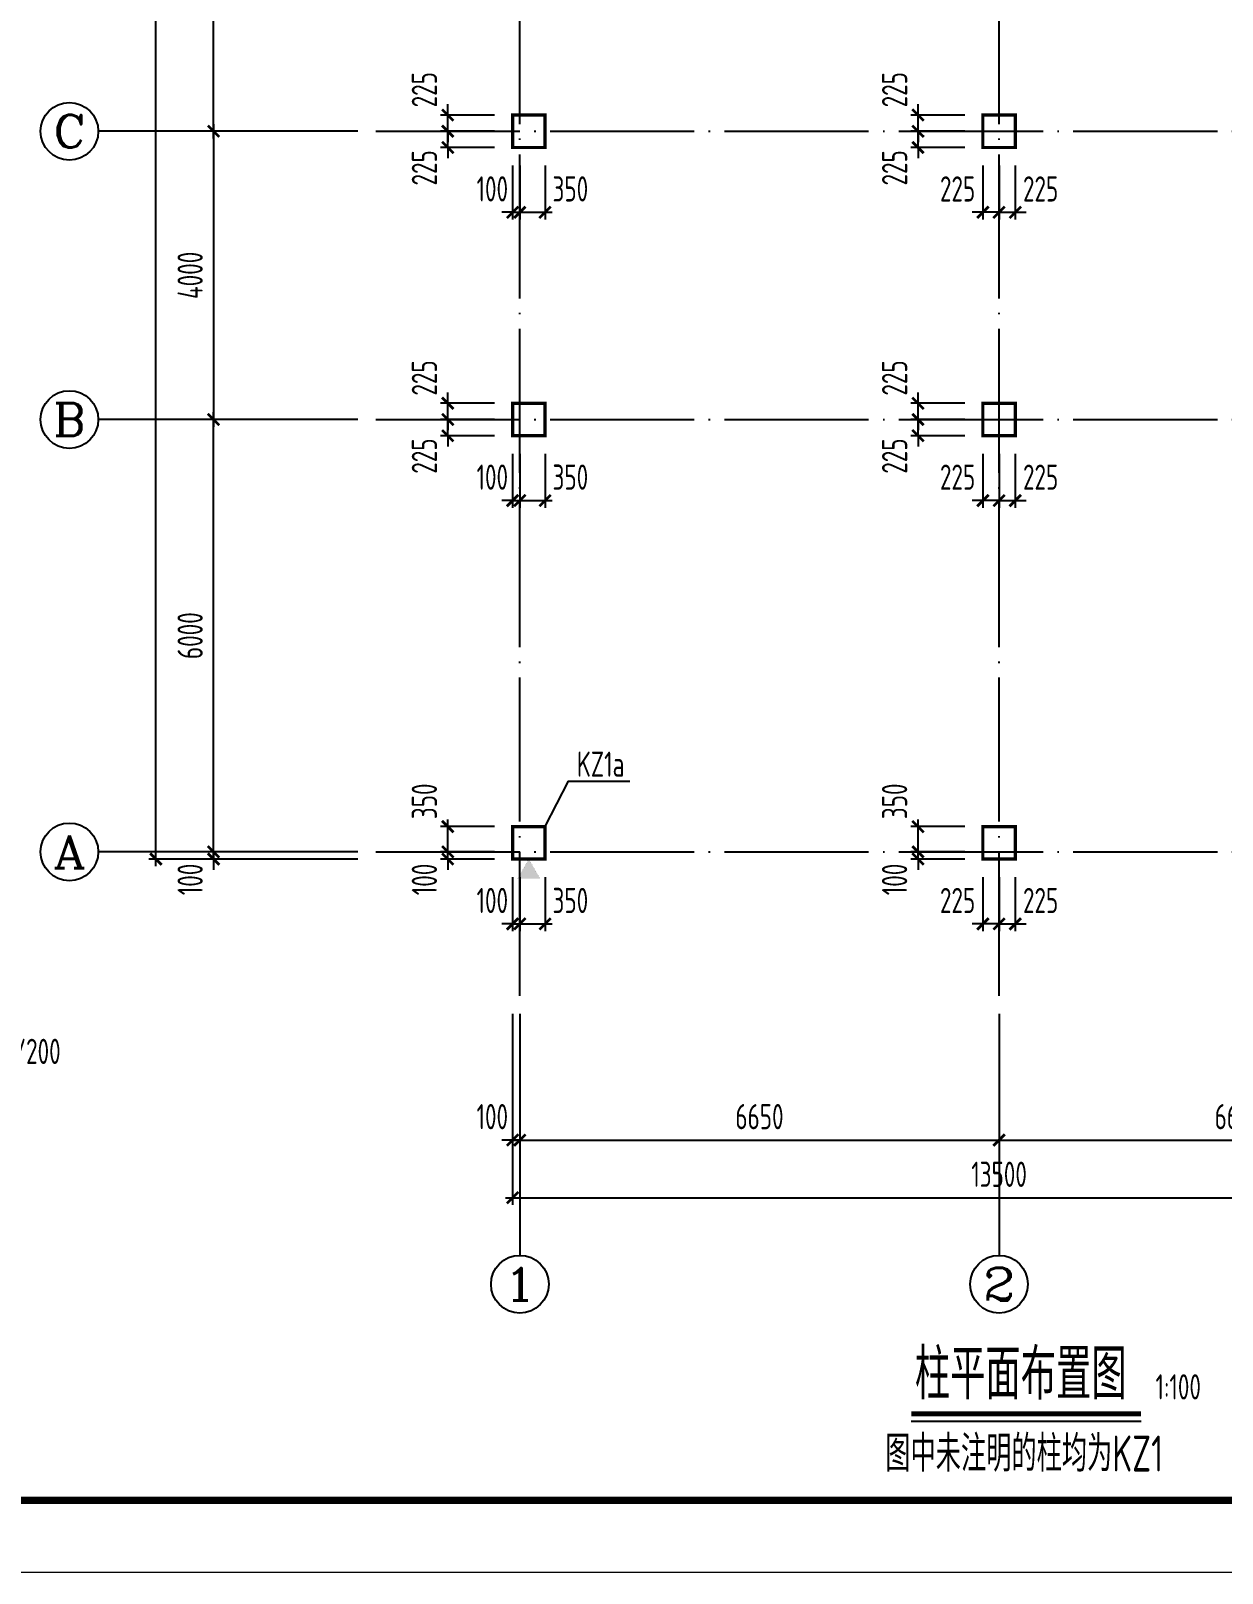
# Model space of a CAD drawing. Extents: x 297659 to 993057, y 192802 to 252212.
# Drawn here: x 689452 to 705982, y 192812 to 214216 of the extents above; entities that cross this region are included whole.
import ezdxf
from ezdxf.enums import TextEntityAlignment as Align

# ---------------------------------------------------------------- set-up
doc = ezdxf.new("R2010")
doc.units = 0
doc.header["$LTSCALE"] = 1000
doc.linetypes.add('DOTE', pattern=[2.42, 2, -0.2, 0.02, -0.2])
doc.layers.get('0').update_dxf_attribs({"linetype": 'CONTINUOUS'})
doc.layers.get('DEFPOINTS').update_dxf_attribs({"linetype": 'CONTINUOUS'})
for name, color, linetype in [('AXIS', 8, 'DOTE'), ('AXIS_DIM', 3, 'CONTINUOUS'), ('AXIS_TEXT', 3, 'CONTINUOUS'), ('COLU', 7, 'CONTINUOUS'), ('DIM', 3, 'CONTINUOUS'), ('FRAME', 3, 'CONTINUOUS'), ('SJSM', 150, 'CONTINUOUS'), ('TEXT', 7, 'CONTINUOUS'), ('TK', 211, 'CONTINUOUS')]:
    doc.layers.add(name, color=color, linetype=linetype)
doc.styles.add('_AXIS', font='complex.shx', dxfattribs={"bigfont": 'gbcbig.shx'})
doc.styles.add('COMPLEX', font='COMPLEX')
doc.styles.add('TSSD_Dimension', font='tssdeng.shx', dxfattribs={"width": 0.7, "bigfont": 'hztxt.shx'})
doc.styles.add('TSSD_Rein', font='tssdeng.shx', dxfattribs={"width": 0.7, "bigfont": 'hztxt.shx'})
doc.dimstyles.new('TSSD_100_100', dxfattribs={"dimtxt": 350, "dimasz": 150, "dimexe": 100, "dimexo": 250, "dimgap": 150, "dimtad": 1, "dimdec": 0, "dimzin": 0, "dimdsep": 46, "dimtxsty": 'TSSD_Dimension', "dimblk": 'ARCHTICK', "dimcen": 0, "dimdle": 100, "dimclrd": 3, "dimclre": 3, "dimclrt": 7, "dimadec": 0, "dimazin": 0, "dimtfac": 1, "dimtdec": 0, "dimtix": 1, "dimtmove": 2, "dimatfit": 3, "dimfxl": 100, "dimtolj": 1, "dimtzin": 0, "dimarcsym": 0})

# ---------------------------------------------------------------- blocks, each defined once
blk = doc.blocks.new('_ARCHTICK')
at = {"color": 0}
blk.add_lwpolyline([(-0.53, -0.53, 0.25, 0.25, 0), (0.53, 0.53, 0.5, 0.5, 0)], format="xyseb", dxfattribs=at)
blk = doc.blocks.new('*D457')
at = {"layer": 'AXIS_DIM', "color": 3, "lineweight": -2}
for p, q in [((691987, 202722), (691987, 208922)), ((693987, 208822), (691887, 208822)), ((693987, 202822), (691887, 202822))]:
    blk.add_line(p, q, dxfattribs=at)
at = {"layer": 'DEFPOINTS', "color": 0}
for p in [(691987, 208822), (694237, 208822), (694237, 202822)]:
    blk.add_point(p, dxfattribs=at)
at = {"layer": 'AXIS_DIM', "color": 3, "lineweight": -2, "xscale": 150, "yscale": 150, "zscale": 150}
for p, rotation in [((691987, 208822), 90), ((691987, 202822), 270)]:
    blk.add_blockref('_ARCHTICK', p, dxfattribs=dict(at, rotation=rotation))
at = {"layer": 'AXIS_DIM', "color": 7, "insert": (691662, 205822), "char_height": 350, "attachment_point": 5, "rotation": 90, "style": 'TSSD_Dimension'}
blk.add_mtext('\\A1;6000', dxfattribs=at)
blk = doc.blocks.new('*D458')
at = {"layer": 'AXIS_DIM', "color": 3, "lineweight": -2}
for p, q in [((693987, 212822), (691887, 212822)), ((691987, 212922), (691987, 208722)), ((693987, 208822), (691887, 208822))]:
    blk.add_line(p, q, dxfattribs=at)
at = {"layer": 'DEFPOINTS', "color": 0}
for p in [(694237, 212822), (691987, 208822), (694237, 208822)]:
    blk.add_point(p, dxfattribs=at)
at = {"layer": 'AXIS_DIM', "color": 3, "lineweight": -2, "xscale": 150, "yscale": 150, "zscale": 150}
for p, rotation in [((691987, 212822), 90), ((691987, 208822), 270)]:
    blk.add_blockref('_ARCHTICK', p, dxfattribs=dict(at, rotation=rotation))
at = {"layer": 'AXIS_DIM', "color": 7, "insert": (691662, 210822), "char_height": 350, "attachment_point": 5, "rotation": 90, "style": 'TSSD_Dimension'}
blk.add_mtext('\\A1;4000', dxfattribs=at)
blk = doc.blocks.new('*D460')
at = {"layer": 'AXIS_DIM', "color": 3, "lineweight": -2}
for p, q in [((691187, 202622), (691187, 230822)), ((693987, 230722), (691087, 230722)), ((693987, 202722), (691087, 202722))]:
    blk.add_line(p, q, dxfattribs=at)
at = {"layer": 'DEFPOINTS', "color": 0}
for p in [(691187, 230722), (694237, 230722), (694237, 202722)]:
    blk.add_point(p, dxfattribs=at)
at = {"layer": 'AXIS_DIM', "color": 3, "lineweight": -2, "xscale": 150, "yscale": 150, "zscale": 150}
for p, rotation in [((691187, 230722), 90), ((691187, 202722), 270)]:
    blk.add_blockref('_ARCHTICK', p, dxfattribs=dict(at, rotation=rotation))
at = {"layer": 'AXIS_DIM', "color": 7, "insert": (690862, 216722), "char_height": 350, "attachment_point": 5, "rotation": 90, "style": 'TSSD_Dimension'}
blk.add_mtext('\\A1;28000', dxfattribs=at)
blk = doc.blocks.new('*D461')
at = {"layer": 'AXIS_DIM', "color": 3, "lineweight": -2}
for p, q in [((691987, 202822), (691987, 202972)), ((693987, 202822), (691887, 202822)), ((693987, 202722), (691887, 202722)), ((691987, 202822), (691987, 202722)), ((691987, 202722), (691987, 202572))]:
    blk.add_line(p, q, dxfattribs=at)
at = {"layer": 'DEFPOINTS', "color": 0}
for p in [(691987, 202722), (694237, 202822), (694237, 202722)]:
    blk.add_point(p, dxfattribs=at)
at = {"layer": 'AXIS_DIM', "color": 3, "lineweight": -2, "xscale": 150, "yscale": 150, "zscale": 150}
for p, rotation in [((691987, 202822), 270), ((691987, 202722), 90)]:
    blk.add_blockref('_ARCHTICK', p, dxfattribs=dict(at, rotation=rotation))
at = {"layer": 'AXIS_DIM', "color": 7, "insert": (691662, 202439), "char_height": 350, "attachment_point": 5, "rotation": 90, "style": 'TSSD_Dimension'}
blk.add_mtext('\\A1;100', dxfattribs=at)
blk = doc.blocks.new('_AXISO')
blk.add_circle((0, 0), 0.5)
at = {"layer": 'AXIS_TEXT', "style": 'COMPLEX', "width": 1.041667}
blk.add_attdef('A', text='', height=0.56, dxfattribs=at).set_placement((-0.25, -0.28), (0.25, -0.28), align=Align.FIT)
blk = doc.blocks.new('*D463')
at = {"layer": 'AXIS_DIM', "color": 3, "lineweight": -2}
for p, q in [((693987, 218622), (691887, 218622)), ((691987, 212722), (691987, 218722)), ((693987, 212822), (691887, 212822))]:
    blk.add_line(p, q, dxfattribs=at)
at = {"layer": 'DEFPOINTS', "color": 0}
for p in [(691987, 218622), (694237, 218622), (694237, 212822)]:
    blk.add_point(p, dxfattribs=at)
at = {"layer": 'AXIS_DIM', "color": 3, "lineweight": -2, "xscale": 150, "yscale": 150, "zscale": 150}
for p, rotation in [((691987, 218622), 90), ((691987, 212822), 270)]:
    blk.add_blockref('_ARCHTICK', p, dxfattribs=dict(at, rotation=rotation))
at = {"layer": 'AXIS_DIM', "color": 7, "insert": (691662, 215722), "char_height": 350, "attachment_point": 5, "rotation": 90, "style": 'TSSD_Dimension'}
blk.add_mtext('\\A1;5800', dxfattribs=at)
blk = doc.blocks.new('*D464')
at = {"layer": 'AXIS_DIM', "color": 3, "lineweight": -2}
for p, q in [((696237, 200572), (696237, 198722)), ((702887, 200572), (702887, 198722)), ((696137, 198822), (702987, 198822))]:
    blk.add_line(p, q, dxfattribs=at)
at = {"layer": 'DEFPOINTS', "color": 0}
for p in [(696237, 200822), (702887, 200822), (702887, 198822)]:
    blk.add_point(p, dxfattribs=at)
at = {"layer": 'AXIS_DIM', "color": 3, "lineweight": -2, "xscale": 150, "yscale": 150, "zscale": 150, "rotation": 180}
blk.add_blockref('_ARCHTICK', (696237, 198822), dxfattribs=at)
at = {"layer": 'AXIS_DIM', "color": 3, "lineweight": -2, "xscale": 150, "yscale": 150, "zscale": 150}
blk.add_blockref('_ARCHTICK', (702887, 198822), dxfattribs=at)
at = {"layer": 'AXIS_DIM', "color": 7, "insert": (699562, 199147), "char_height": 350, "attachment_point": 5, "style": 'TSSD_Dimension'}
blk.add_mtext('\\A1;6650', dxfattribs=at)
blk = doc.blocks.new('*D465')
at = {"layer": 'AXIS_DIM', "color": 3, "lineweight": -2}
for p, q in [((702887, 200572), (702887, 198722)), ((709537, 200572), (709537, 198722)), ((702787, 198822), (709637, 198822))]:
    blk.add_line(p, q, dxfattribs=at)
at = {"layer": 'DEFPOINTS', "color": 0}
for p in [(702887, 200822), (709537, 200822), (709537, 198822)]:
    blk.add_point(p, dxfattribs=at)
at = {"layer": 'AXIS_DIM', "color": 3, "lineweight": -2, "xscale": 150, "yscale": 150, "zscale": 150, "rotation": 180}
blk.add_blockref('_ARCHTICK', (702887, 198822), dxfattribs=at)
at = {"layer": 'AXIS_DIM', "color": 3, "lineweight": -2, "xscale": 150, "yscale": 150, "zscale": 150}
blk.add_blockref('_ARCHTICK', (709537, 198822), dxfattribs=at)
at = {"layer": 'AXIS_DIM', "color": 7, "insert": (706212, 199147), "char_height": 350, "attachment_point": 5, "style": 'TSSD_Dimension'}
blk.add_mtext('\\A1;6650', dxfattribs=at)
blk = doc.blocks.new('*D466')
at = {"layer": 'AXIS_DIM', "color": 3, "lineweight": -2}
for p, q in [((696137, 200572), (696137, 197922)), ((709637, 200572), (709637, 197922)), ((696037, 198022), (709737, 198022))]:
    blk.add_line(p, q, dxfattribs=at)
at = {"layer": 'DEFPOINTS', "color": 0}
for p in [(696137, 200822), (709637, 200822), (709637, 198022)]:
    blk.add_point(p, dxfattribs=at)
at = {"layer": 'AXIS_DIM', "color": 3, "lineweight": -2, "xscale": 150, "yscale": 150, "zscale": 150, "rotation": 180}
blk.add_blockref('_ARCHTICK', (696137, 198022), dxfattribs=at)
at = {"layer": 'AXIS_DIM', "color": 3, "lineweight": -2, "xscale": 150, "yscale": 150, "zscale": 150}
blk.add_blockref('_ARCHTICK', (709637, 198022), dxfattribs=at)
at = {"layer": 'AXIS_DIM', "color": 7, "insert": (702887, 198347), "char_height": 350, "attachment_point": 5, "style": 'TSSD_Dimension'}
blk.add_mtext('\\A1;13500', dxfattribs=at)
blk = doc.blocks.new('*D468')
at = {"layer": 'AXIS_DIM', "color": 3, "lineweight": -2}
for p, q in [((696137, 200572), (696137, 198722)), ((696237, 200572), (696237, 198722)), ((696137, 198822), (695987, 198822)), ((696237, 198822), (696137, 198822)), ((696237, 198822), (696387, 198822))]:
    blk.add_line(p, q, dxfattribs=at)
at = {"layer": 'DEFPOINTS', "color": 0}
for p in [(696137, 200822), (696237, 200822), (696137, 198822)]:
    blk.add_point(p, dxfattribs=at)
at = {"layer": 'AXIS_DIM', "color": 3, "lineweight": -2, "xscale": 150, "yscale": 150, "zscale": 150}
blk.add_blockref('_ARCHTICK', (696137, 198822), dxfattribs=at)
at = {"layer": 'AXIS_DIM', "color": 3, "lineweight": -2, "xscale": 150, "yscale": 150, "zscale": 150, "rotation": 180}
blk.add_blockref('_ARCHTICK', (696237, 198822), dxfattribs=at)
at = {"layer": 'AXIS_DIM', "color": 7, "insert": (695855, 199147), "char_height": 350, "attachment_point": 5, "style": 'TSSD_Dimension'}
blk.add_mtext('\\A1;100', dxfattribs=at)
blk = doc.blocks.new('*D470')
at = {"layer": 'DEFPOINTS', "color": 0}
for p in [(696137, 202722), (696237, 202722), (696237, 201822)]:
    blk.add_point(p, dxfattribs=at)
at = {"layer": 'DIM', "color": 3, "lineweight": -2}
for p, q in [((696137, 202472), (696137, 201722)), ((696237, 202472), (696237, 201722)), ((696137, 201822), (695987, 201822)), ((696137, 201822), (696237, 201822)), ((696237, 201822), (696387, 201822))]:
    blk.add_line(p, q, dxfattribs=at)
at = {"layer": 'DIM', "color": 3, "lineweight": -2, "xscale": 150, "yscale": 150, "zscale": 150}
blk.add_blockref('_ARCHTICK', (696137, 201822), dxfattribs=at)
at = {"layer": 'DIM', "color": 3, "lineweight": -2, "xscale": 150, "yscale": 150, "zscale": 150, "rotation": 180}
blk.add_blockref('_ARCHTICK', (696237, 201822), dxfattribs=at)
at = {"layer": 'DIM', "color": 7, "insert": (695855, 202147), "char_height": 350, "attachment_point": 5, "style": 'TSSD_Dimension'}
blk.add_mtext('\\A1;100', dxfattribs=at)
blk = doc.blocks.new('*D471')
at = {"layer": 'DEFPOINTS', "color": 0}
for p in [(696237, 202722), (696587, 202722), (696587, 201822)]:
    blk.add_point(p, dxfattribs=at)
at = {"layer": 'DIM', "color": 3, "lineweight": -2}
for p, q in [((696237, 202472), (696237, 201722)), ((696587, 202472), (696587, 201722)), ((696137, 201822), (696687, 201822))]:
    blk.add_line(p, q, dxfattribs=at)
at = {"layer": 'DIM', "color": 3, "lineweight": -2, "xscale": 150, "yscale": 150, "zscale": 150, "rotation": 180}
blk.add_blockref('_ARCHTICK', (696237, 201822), dxfattribs=at)
at = {"layer": 'DIM', "color": 3, "lineweight": -2, "xscale": 150, "yscale": 150, "zscale": 150}
blk.add_blockref('_ARCHTICK', (696587, 201822), dxfattribs=at)
at = {"layer": 'DIM', "color": 7, "insert": (696938, 202147), "char_height": 350, "attachment_point": 5, "style": 'TSSD_Dimension'}
blk.add_mtext('\\A1;350', dxfattribs=at)
blk = doc.blocks.new('*D472')
at = {"layer": 'DEFPOINTS', "color": 0}
for p in [(695237, 202822), (696137, 202822), (696137, 202722)]:
    blk.add_point(p, dxfattribs=at)
at = {"layer": 'DIM', "color": 3, "lineweight": -2}
for p, q in [((695237, 202822), (695237, 202972)), ((695887, 202822), (695137, 202822)), ((695887, 202722), (695137, 202722)), ((695237, 202722), (695237, 202822)), ((695237, 202722), (695237, 202572))]:
    blk.add_line(p, q, dxfattribs=at)
at = {"layer": 'DIM', "color": 3, "lineweight": -2, "xscale": 150, "yscale": 150, "zscale": 150}
for p, rotation in [((695237, 202822), 270), ((695237, 202722), 90)]:
    blk.add_blockref('_ARCHTICK', p, dxfattribs=dict(at, rotation=rotation))
at = {"layer": 'DIM', "color": 7, "insert": (694912, 202439), "char_height": 350, "attachment_point": 5, "rotation": 90, "style": 'TSSD_Dimension'}
blk.add_mtext('\\A1;100', dxfattribs=at)
blk = doc.blocks.new('*D473')
at = {"layer": 'DEFPOINTS', "color": 0}
for p in [(695237, 203172), (696137, 203172), (696137, 202822)]:
    blk.add_point(p, dxfattribs=at)
at = {"layer": 'DIM', "color": 3, "lineweight": -2}
for p, q in [((695887, 203172), (695137, 203172)), ((695237, 202722), (695237, 203272)), ((695887, 202822), (695137, 202822))]:
    blk.add_line(p, q, dxfattribs=at)
at = {"layer": 'DIM', "color": 3, "lineweight": -2, "xscale": 150, "yscale": 150, "zscale": 150}
for p, rotation in [((695237, 203172), 90), ((695237, 202822), 270)]:
    blk.add_blockref('_ARCHTICK', p, dxfattribs=dict(at, rotation=rotation))
at = {"layer": 'DIM', "color": 7, "insert": (694912, 203523), "char_height": 350, "attachment_point": 5, "rotation": 90, "style": 'TSSD_Dimension'}
blk.add_mtext('\\A1;350', dxfattribs=at)
blk = doc.blocks.new('*D474')
at = {"layer": 'DEFPOINTS', "color": 0}
for p in [(702887, 202722), (703112, 202722), (703112, 201822)]:
    blk.add_point(p, dxfattribs=at)
at = {"layer": 'DIM', "color": 3, "lineweight": -2}
for p, q in [((702887, 202472), (702887, 201722)), ((703112, 202472), (703112, 201722)), ((702887, 201822), (702737, 201822)), ((702887, 201822), (703112, 201822)), ((703112, 201822), (703262, 201822))]:
    blk.add_line(p, q, dxfattribs=at)
at = {"layer": 'DIM', "color": 3, "lineweight": -2, "xscale": 150, "yscale": 150, "zscale": 150}
blk.add_blockref('_ARCHTICK', (702887, 201822), dxfattribs=at)
at = {"layer": 'DIM', "color": 3, "lineweight": -2, "xscale": 150, "yscale": 150, "zscale": 150, "rotation": 180}
blk.add_blockref('_ARCHTICK', (703112, 201822), dxfattribs=at)
at = {"layer": 'DIM', "color": 7, "insert": (703463, 202147), "char_height": 350, "attachment_point": 5, "style": 'TSSD_Dimension'}
blk.add_mtext('\\A1;225', dxfattribs=at)
blk = doc.blocks.new('*D475')
at = {"layer": 'DEFPOINTS', "color": 0}
for p in [(701762, 202822), (702662, 202822), (702662, 202722)]:
    blk.add_point(p, dxfattribs=at)
at = {"layer": 'DIM', "color": 3, "lineweight": -2}
for p, q in [((701762, 202822), (701762, 202972)), ((702412, 202822), (701662, 202822)), ((702412, 202722), (701662, 202722)), ((701762, 202722), (701762, 202822)), ((701762, 202722), (701762, 202572))]:
    blk.add_line(p, q, dxfattribs=at)
at = {"layer": 'DIM', "color": 3, "lineweight": -2, "xscale": 150, "yscale": 150, "zscale": 150}
for p, rotation in [((701762, 202822), 270), ((701762, 202722), 90)]:
    blk.add_blockref('_ARCHTICK', p, dxfattribs=dict(at, rotation=rotation))
at = {"layer": 'DIM', "color": 7, "insert": (701437, 202439), "char_height": 350, "attachment_point": 5, "rotation": 90, "style": 'TSSD_Dimension'}
blk.add_mtext('\\A1;100', dxfattribs=at)
blk = doc.blocks.new('*D476')
at = {"layer": 'DEFPOINTS', "color": 0}
for p in [(701762, 203172), (702662, 203172), (702662, 202822)]:
    blk.add_point(p, dxfattribs=at)
at = {"layer": 'DIM', "color": 3, "lineweight": -2}
for p, q in [((702412, 203172), (701662, 203172)), ((701762, 202722), (701762, 203272)), ((702412, 202822), (701662, 202822))]:
    blk.add_line(p, q, dxfattribs=at)
at = {"layer": 'DIM', "color": 3, "lineweight": -2, "xscale": 150, "yscale": 150, "zscale": 150}
for p, rotation in [((701762, 203172), 90), ((701762, 202822), 270)]:
    blk.add_blockref('_ARCHTICK', p, dxfattribs=dict(at, rotation=rotation))
at = {"layer": 'DIM', "color": 7, "insert": (701437, 203523), "char_height": 350, "attachment_point": 5, "rotation": 90, "style": 'TSSD_Dimension'}
blk.add_mtext('\\A1;350', dxfattribs=at)
blk = doc.blocks.new('*D481')
at = {"layer": 'DEFPOINTS', "color": 0}
for p in [(702662, 202722), (702887, 202722), (702662, 201822)]:
    blk.add_point(p, dxfattribs=at)
at = {"layer": 'DIM', "color": 3, "lineweight": -2}
for p, q in [((702662, 202472), (702662, 201722)), ((702887, 202472), (702887, 201722)), ((702662, 201822), (702512, 201822)), ((702887, 201822), (702662, 201822)), ((702887, 201822), (703037, 201822))]:
    blk.add_line(p, q, dxfattribs=at)
at = {"layer": 'DIM', "color": 3, "lineweight": -2, "xscale": 150, "yscale": 150, "zscale": 150}
blk.add_blockref('_ARCHTICK', (702662, 201822), dxfattribs=at)
at = {"layer": 'DIM', "color": 3, "lineweight": -2, "xscale": 150, "yscale": 150, "zscale": 150, "rotation": 180}
blk.add_blockref('_ARCHTICK', (702887, 201822), dxfattribs=at)
at = {"layer": 'DIM', "color": 7, "insert": (702311, 202147), "char_height": 350, "attachment_point": 5, "style": 'TSSD_Dimension'}
blk.add_mtext('\\A1;225', dxfattribs=at)
blk = doc.blocks.new('*D482')
at = {"layer": 'DEFPOINTS', "color": 0}
for p in [(696137, 208597), (696237, 208597), (696237, 207697)]:
    blk.add_point(p, dxfattribs=at)
at = {"layer": 'DIM', "color": 3, "lineweight": -2}
for p, q in [((696137, 208347), (696137, 207597)), ((696237, 208347), (696237, 207597)), ((696137, 207697), (695987, 207697)), ((696137, 207697), (696237, 207697)), ((696237, 207697), (696387, 207697))]:
    blk.add_line(p, q, dxfattribs=at)
at = {"layer": 'DIM', "color": 3, "lineweight": -2, "xscale": 150, "yscale": 150, "zscale": 150}
blk.add_blockref('_ARCHTICK', (696137, 207697), dxfattribs=at)
at = {"layer": 'DIM', "color": 3, "lineweight": -2, "xscale": 150, "yscale": 150, "zscale": 150, "rotation": 180}
blk.add_blockref('_ARCHTICK', (696237, 207697), dxfattribs=at)
at = {"layer": 'DIM', "color": 7, "insert": (695855, 208022), "char_height": 350, "attachment_point": 5, "style": 'TSSD_Dimension'}
blk.add_mtext('\\A1;100', dxfattribs=at)
blk = doc.blocks.new('*D483')
at = {"layer": 'DEFPOINTS', "color": 0}
for p in [(696237, 208597), (696587, 208597), (696587, 207697)]:
    blk.add_point(p, dxfattribs=at)
at = {"layer": 'DIM', "color": 3, "lineweight": -2}
for p, q in [((696237, 208347), (696237, 207597)), ((696587, 208347), (696587, 207597)), ((696137, 207697), (696687, 207697))]:
    blk.add_line(p, q, dxfattribs=at)
at = {"layer": 'DIM', "color": 3, "lineweight": -2, "xscale": 150, "yscale": 150, "zscale": 150, "rotation": 180}
blk.add_blockref('_ARCHTICK', (696237, 207697), dxfattribs=at)
at = {"layer": 'DIM', "color": 3, "lineweight": -2, "xscale": 150, "yscale": 150, "zscale": 150}
blk.add_blockref('_ARCHTICK', (696587, 207697), dxfattribs=at)
at = {"layer": 'DIM', "color": 7, "insert": (696938, 208022), "char_height": 350, "attachment_point": 5, "style": 'TSSD_Dimension'}
blk.add_mtext('\\A1;350', dxfattribs=at)
blk = doc.blocks.new('*D484')
at = {"layer": 'DEFPOINTS', "color": 0}
for p in [(695237, 208822), (696137, 208822), (696137, 208597)]:
    blk.add_point(p, dxfattribs=at)
at = {"layer": 'DIM', "color": 3, "lineweight": -2}
for p, q in [((695237, 208822), (695237, 208972)), ((695887, 208822), (695137, 208822)), ((695237, 208597), (695237, 208822)), ((695887, 208597), (695137, 208597)), ((695237, 208597), (695237, 208447))]:
    blk.add_line(p, q, dxfattribs=at)
at = {"layer": 'DIM', "color": 3, "lineweight": -2, "xscale": 150, "yscale": 150, "zscale": 150}
for p, rotation in [((695237, 208822), 270), ((695237, 208597), 90)]:
    blk.add_blockref('_ARCHTICK', p, dxfattribs=dict(at, rotation=rotation))
at = {"layer": 'DIM', "color": 7, "insert": (694912, 208314), "char_height": 350, "attachment_point": 5, "rotation": 90, "style": 'TSSD_Dimension'}
blk.add_mtext('\\A1;225', dxfattribs=at)
blk = doc.blocks.new('*D485')
at = {"layer": 'DEFPOINTS', "color": 0}
for p in [(695237, 209047), (696137, 209047), (696137, 208822)]:
    blk.add_point(p, dxfattribs=at)
at = {"layer": 'DIM', "color": 3, "lineweight": -2}
for p, q in [((695237, 209047), (695237, 209197)), ((695887, 209047), (695137, 209047)), ((695237, 208822), (695237, 209047)), ((695887, 208822), (695137, 208822)), ((695237, 208822), (695237, 208672))]:
    blk.add_line(p, q, dxfattribs=at)
at = {"layer": 'DIM', "color": 3, "lineweight": -2, "xscale": 150, "yscale": 150, "zscale": 150}
for p, rotation in [((695237, 209047), 270), ((695237, 208822), 90)]:
    blk.add_blockref('_ARCHTICK', p, dxfattribs=dict(at, rotation=rotation))
at = {"layer": 'DIM', "color": 7, "insert": (694912, 209398), "char_height": 350, "attachment_point": 5, "rotation": 90, "style": 'TSSD_Dimension'}
blk.add_mtext('\\A1;225', dxfattribs=at)
blk = doc.blocks.new('*D486')
at = {"layer": 'DEFPOINTS', "color": 0}
for p in [(702887, 208597), (703112, 208597), (703112, 207697)]:
    blk.add_point(p, dxfattribs=at)
at = {"layer": 'DIM', "color": 3, "lineweight": -2}
for p, q in [((702887, 208347), (702887, 207597)), ((703112, 208347), (703112, 207597)), ((702887, 207697), (702737, 207697)), ((702887, 207697), (703112, 207697)), ((703112, 207697), (703262, 207697))]:
    blk.add_line(p, q, dxfattribs=at)
at = {"layer": 'DIM', "color": 3, "lineweight": -2, "xscale": 150, "yscale": 150, "zscale": 150}
blk.add_blockref('_ARCHTICK', (702887, 207697), dxfattribs=at)
at = {"layer": 'DIM', "color": 3, "lineweight": -2, "xscale": 150, "yscale": 150, "zscale": 150, "rotation": 180}
blk.add_blockref('_ARCHTICK', (703112, 207697), dxfattribs=at)
at = {"layer": 'DIM', "color": 7, "insert": (703463, 208022), "char_height": 350, "attachment_point": 5, "style": 'TSSD_Dimension'}
blk.add_mtext('\\A1;225', dxfattribs=at)
blk = doc.blocks.new('*D487')
at = {"layer": 'DEFPOINTS', "color": 0}
for p in [(701762, 208822), (702662, 208822), (702662, 208597)]:
    blk.add_point(p, dxfattribs=at)
at = {"layer": 'DIM', "color": 3, "lineweight": -2}
for p, q in [((701762, 208822), (701762, 208972)), ((702412, 208822), (701662, 208822)), ((701762, 208597), (701762, 208822)), ((702412, 208597), (701662, 208597)), ((701762, 208597), (701762, 208447))]:
    blk.add_line(p, q, dxfattribs=at)
at = {"layer": 'DIM', "color": 3, "lineweight": -2, "xscale": 150, "yscale": 150, "zscale": 150}
for p, rotation in [((701762, 208822), 270), ((701762, 208597), 90)]:
    blk.add_blockref('_ARCHTICK', p, dxfattribs=dict(at, rotation=rotation))
at = {"layer": 'DIM', "color": 7, "insert": (701437, 208314), "char_height": 350, "attachment_point": 5, "rotation": 90, "style": 'TSSD_Dimension'}
blk.add_mtext('\\A1;225', dxfattribs=at)
blk = doc.blocks.new('*D488')
at = {"layer": 'DEFPOINTS', "color": 0}
for p in [(701762, 209047), (702662, 209047), (702662, 208822)]:
    blk.add_point(p, dxfattribs=at)
at = {"layer": 'DIM', "color": 3, "lineweight": -2}
for p, q in [((701762, 209047), (701762, 209197)), ((702412, 209047), (701662, 209047)), ((701762, 208822), (701762, 209047)), ((702412, 208822), (701662, 208822)), ((701762, 208822), (701762, 208672))]:
    blk.add_line(p, q, dxfattribs=at)
at = {"layer": 'DIM', "color": 3, "lineweight": -2, "xscale": 150, "yscale": 150, "zscale": 150}
for p, rotation in [((701762, 209047), 270), ((701762, 208822), 90)]:
    blk.add_blockref('_ARCHTICK', p, dxfattribs=dict(at, rotation=rotation))
at = {"layer": 'DIM', "color": 7, "insert": (701437, 209398), "char_height": 350, "attachment_point": 5, "rotation": 90, "style": 'TSSD_Dimension'}
blk.add_mtext('\\A1;225', dxfattribs=at)
blk = doc.blocks.new('*D493')
at = {"layer": 'DEFPOINTS', "color": 0}
for p in [(702662, 208597), (702887, 208597), (702662, 207697)]:
    blk.add_point(p, dxfattribs=at)
at = {"layer": 'DIM', "color": 3, "lineweight": -2}
for p, q in [((702662, 208347), (702662, 207597)), ((702887, 208347), (702887, 207597)), ((702662, 207697), (702512, 207697)), ((702887, 207697), (702662, 207697)), ((702887, 207697), (703037, 207697))]:
    blk.add_line(p, q, dxfattribs=at)
at = {"layer": 'DIM', "color": 3, "lineweight": -2, "xscale": 150, "yscale": 150, "zscale": 150}
blk.add_blockref('_ARCHTICK', (702662, 207697), dxfattribs=at)
at = {"layer": 'DIM', "color": 3, "lineweight": -2, "xscale": 150, "yscale": 150, "zscale": 150, "rotation": 180}
blk.add_blockref('_ARCHTICK', (702887, 207697), dxfattribs=at)
at = {"layer": 'DIM', "color": 7, "insert": (702311, 208022), "char_height": 350, "attachment_point": 5, "style": 'TSSD_Dimension'}
blk.add_mtext('\\A1;225', dxfattribs=at)
blk = doc.blocks.new('*D494')
at = {"layer": 'DEFPOINTS', "color": 0}
for p in [(696137, 212597), (696237, 212597), (696237, 211697)]:
    blk.add_point(p, dxfattribs=at)
at = {"layer": 'DIM', "color": 3, "lineweight": -2}
for p, q in [((696137, 212347), (696137, 211597)), ((696237, 212347), (696237, 211597)), ((696137, 211697), (695987, 211697)), ((696137, 211697), (696237, 211697)), ((696237, 211697), (696387, 211697))]:
    blk.add_line(p, q, dxfattribs=at)
at = {"layer": 'DIM', "color": 3, "lineweight": -2, "xscale": 150, "yscale": 150, "zscale": 150}
blk.add_blockref('_ARCHTICK', (696137, 211697), dxfattribs=at)
at = {"layer": 'DIM', "color": 3, "lineweight": -2, "xscale": 150, "yscale": 150, "zscale": 150, "rotation": 180}
blk.add_blockref('_ARCHTICK', (696237, 211697), dxfattribs=at)
at = {"layer": 'DIM', "color": 7, "insert": (695855, 212022), "char_height": 350, "attachment_point": 5, "style": 'TSSD_Dimension'}
blk.add_mtext('\\A1;100', dxfattribs=at)
blk = doc.blocks.new('*D495')
at = {"layer": 'DEFPOINTS', "color": 0}
for p in [(696237, 212597), (696587, 212597), (696587, 211697)]:
    blk.add_point(p, dxfattribs=at)
at = {"layer": 'DIM', "color": 3, "lineweight": -2}
for p, q in [((696237, 212347), (696237, 211597)), ((696587, 212347), (696587, 211597)), ((696137, 211697), (696687, 211697))]:
    blk.add_line(p, q, dxfattribs=at)
at = {"layer": 'DIM', "color": 3, "lineweight": -2, "xscale": 150, "yscale": 150, "zscale": 150, "rotation": 180}
blk.add_blockref('_ARCHTICK', (696237, 211697), dxfattribs=at)
at = {"layer": 'DIM', "color": 3, "lineweight": -2, "xscale": 150, "yscale": 150, "zscale": 150}
blk.add_blockref('_ARCHTICK', (696587, 211697), dxfattribs=at)
at = {"layer": 'DIM', "color": 7, "insert": (696938, 212022), "char_height": 350, "attachment_point": 5, "style": 'TSSD_Dimension'}
blk.add_mtext('\\A1;350', dxfattribs=at)
blk = doc.blocks.new('*D496')
at = {"layer": 'DEFPOINTS', "color": 0}
for p in [(695237, 212822), (696137, 212822), (696137, 212597)]:
    blk.add_point(p, dxfattribs=at)
at = {"layer": 'DIM', "color": 3, "lineweight": -2}
for p, q in [((695237, 212822), (695237, 212972)), ((695887, 212822), (695137, 212822)), ((695237, 212597), (695237, 212822)), ((695887, 212597), (695137, 212597)), ((695237, 212597), (695237, 212447))]:
    blk.add_line(p, q, dxfattribs=at)
at = {"layer": 'DIM', "color": 3, "lineweight": -2, "xscale": 150, "yscale": 150, "zscale": 150}
for p, rotation in [((695237, 212822), 270), ((695237, 212597), 90)]:
    blk.add_blockref('_ARCHTICK', p, dxfattribs=dict(at, rotation=rotation))
at = {"layer": 'DIM', "color": 7, "insert": (694912, 212314), "char_height": 350, "attachment_point": 5, "rotation": 90, "style": 'TSSD_Dimension'}
blk.add_mtext('\\A1;225', dxfattribs=at)
blk = doc.blocks.new('*D497')
at = {"layer": 'DEFPOINTS', "color": 0}
for p in [(695237, 213047), (696137, 213047), (696137, 212822)]:
    blk.add_point(p, dxfattribs=at)
at = {"layer": 'DIM', "color": 3, "lineweight": -2}
for p, q in [((695237, 213047), (695237, 213197)), ((695887, 213047), (695137, 213047)), ((695237, 212822), (695237, 213047)), ((695887, 212822), (695137, 212822)), ((695237, 212822), (695237, 212672))]:
    blk.add_line(p, q, dxfattribs=at)
at = {"layer": 'DIM', "color": 3, "lineweight": -2, "xscale": 150, "yscale": 150, "zscale": 150}
for p, rotation in [((695237, 213047), 270), ((695237, 212822), 90)]:
    blk.add_blockref('_ARCHTICK', p, dxfattribs=dict(at, rotation=rotation))
at = {"layer": 'DIM', "color": 7, "insert": (694912, 213398), "char_height": 350, "attachment_point": 5, "rotation": 90, "style": 'TSSD_Dimension'}
blk.add_mtext('\\A1;225', dxfattribs=at)
blk = doc.blocks.new('*D498')
at = {"layer": 'DEFPOINTS', "color": 0}
for p in [(702887, 212597), (703112, 212597), (703112, 211697)]:
    blk.add_point(p, dxfattribs=at)
at = {"layer": 'DIM', "color": 3, "lineweight": -2}
for p, q in [((702887, 212347), (702887, 211597)), ((703112, 212347), (703112, 211597)), ((702887, 211697), (702737, 211697)), ((702887, 211697), (703112, 211697)), ((703112, 211697), (703262, 211697))]:
    blk.add_line(p, q, dxfattribs=at)
at = {"layer": 'DIM', "color": 3, "lineweight": -2, "xscale": 150, "yscale": 150, "zscale": 150}
blk.add_blockref('_ARCHTICK', (702887, 211697), dxfattribs=at)
at = {"layer": 'DIM', "color": 3, "lineweight": -2, "xscale": 150, "yscale": 150, "zscale": 150, "rotation": 180}
blk.add_blockref('_ARCHTICK', (703112, 211697), dxfattribs=at)
at = {"layer": 'DIM', "color": 7, "insert": (703463, 212022), "char_height": 350, "attachment_point": 5, "style": 'TSSD_Dimension'}
blk.add_mtext('\\A1;225', dxfattribs=at)
blk = doc.blocks.new('*D499')
at = {"layer": 'DEFPOINTS', "color": 0}
for p in [(701762, 212822), (702662, 212822), (702662, 212597)]:
    blk.add_point(p, dxfattribs=at)
at = {"layer": 'DIM', "color": 3, "lineweight": -2}
for p, q in [((701762, 212822), (701762, 212972)), ((702412, 212822), (701662, 212822)), ((701762, 212597), (701762, 212822)), ((702412, 212597), (701662, 212597)), ((701762, 212597), (701762, 212447))]:
    blk.add_line(p, q, dxfattribs=at)
at = {"layer": 'DIM', "color": 3, "lineweight": -2, "xscale": 150, "yscale": 150, "zscale": 150}
for p, rotation in [((701762, 212822), 270), ((701762, 212597), 90)]:
    blk.add_blockref('_ARCHTICK', p, dxfattribs=dict(at, rotation=rotation))
at = {"layer": 'DIM', "color": 7, "insert": (701437, 212314), "char_height": 350, "attachment_point": 5, "rotation": 90, "style": 'TSSD_Dimension'}
blk.add_mtext('\\A1;225', dxfattribs=at)
blk = doc.blocks.new('*D500')
at = {"layer": 'DEFPOINTS', "color": 0}
for p in [(701762, 213047), (702662, 213047), (702662, 212822)]:
    blk.add_point(p, dxfattribs=at)
at = {"layer": 'DIM', "color": 3, "lineweight": -2}
for p, q in [((701762, 213047), (701762, 213197)), ((702412, 213047), (701662, 213047)), ((701762, 212822), (701762, 213047)), ((702412, 212822), (701662, 212822)), ((701762, 212822), (701762, 212672))]:
    blk.add_line(p, q, dxfattribs=at)
at = {"layer": 'DIM', "color": 3, "lineweight": -2, "xscale": 150, "yscale": 150, "zscale": 150}
for p, rotation in [((701762, 213047), 270), ((701762, 212822), 90)]:
    blk.add_blockref('_ARCHTICK', p, dxfattribs=dict(at, rotation=rotation))
at = {"layer": 'DIM', "color": 7, "insert": (701437, 213398), "char_height": 350, "attachment_point": 5, "rotation": 90, "style": 'TSSD_Dimension'}
blk.add_mtext('\\A1;225', dxfattribs=at)
blk = doc.blocks.new('*D505')
at = {"layer": 'DEFPOINTS', "color": 0}
for p in [(702662, 212597), (702887, 212597), (702662, 211697)]:
    blk.add_point(p, dxfattribs=at)
at = {"layer": 'DIM', "color": 3, "lineweight": -2}
for p, q in [((702662, 212347), (702662, 211597)), ((702887, 212347), (702887, 211597)), ((702662, 211697), (702512, 211697)), ((702887, 211697), (702662, 211697)), ((702887, 211697), (703037, 211697))]:
    blk.add_line(p, q, dxfattribs=at)
at = {"layer": 'DIM', "color": 3, "lineweight": -2, "xscale": 150, "yscale": 150, "zscale": 150}
blk.add_blockref('_ARCHTICK', (702662, 211697), dxfattribs=at)
at = {"layer": 'DIM', "color": 3, "lineweight": -2, "xscale": 150, "yscale": 150, "zscale": 150, "rotation": 180}
blk.add_blockref('_ARCHTICK', (702887, 211697), dxfattribs=at)
at = {"layer": 'DIM', "color": 7, "insert": (702311, 212022), "char_height": 350, "attachment_point": 5, "style": 'TSSD_Dimension'}
blk.add_mtext('\\A1;225', dxfattribs=at)
blk = doc.blocks.new('TK-A2+(743X420)')
at = {"layer": 'FRAME'}
for points in [[(687193, 234812, 20, 20, 0), (687193, 192812, 20, 20, 0), (761483, 192812, 20, 20, 0), (761483, 234812, 20, 20, 0)], [(689693, 233812, 100, 100, 0), (689693, 193812, 100, 100, 0), (760483, 193812, 100, 100, 0), (760483, 233812, 100, 100, 0)]]:
    blk.add_lwpolyline(points, format="xyseb", close=True, dxfattribs=at)

msp = doc.modelspace()

# ---------------------------------------------------------------- hatches: boundary and pattern name
at = {"layer": 'SJSM', "linetype": 'Continuous'}
msp.add_hatch(color=1, dxfattribs=at).paths.add_polyline_path([(696518.725, 202450.204), (696205.218, 202450.204), (696361.971, 202721.708)])

# ---------------------------------------------------------------- linework, layer by layer
at = {"layer": 'AXIS'}
for p, q in [((696236.971, 200821.708), (696236.971, 232621.708)), ((702886.971, 200821.708), (702886.971, 232621.708)), ((694236.971, 212821.708), (711536.971, 212821.708)), ((694236.971, 208821.708), (711536.971, 208821.708)), ((694236.971, 202821.708), (711536.971, 202821.708))]:
    msp.add_line(p, q, dxfattribs=at)
at = {"layer": 'AXIS_TEXT'}
for p, q in [((693986.971, 212821.708), (690387.045, 212821.708)), ((693486.971, 208821.708), (690387.045, 208821.708)), ((693986.971, 202821.708), (690387.045, 202821.708)), ((696236.971, 200571.708), (696236.971, 197221.785)), ((702886.971, 200571.708), (702886.971, 197221.785))]:
    msp.add_line(p, q, dxfattribs=at)
at = {"layer": 'COLU', "ltscale": 0.01, "const_width": 45}
for points in [[(696586.971, 212596.708), (696586.971, 213046.708), (696136.971, 213046.708), (696136.971, 212596.708)], [(703111.971, 212596.708), (703111.971, 213046.708), (702661.971, 213046.708), (702661.971, 212596.708)], [(696586.971, 208596.708), (696586.971, 209046.708), (696136.971, 209046.708), (696136.971, 208596.708)], [(703111.971, 208596.708), (703111.971, 209046.708), (702661.971, 209046.708), (702661.971, 208596.708)], [(696586.971, 202721.708), (696586.971, 203171.708), (696136.971, 203171.708), (696136.971, 202721.708)], [(703111.971, 202721.708), (703111.971, 203171.708), (702661.971, 203171.708), (702661.971, 202721.708)]]:
    msp.add_lwpolyline(points, close=True, dxfattribs=at)
at = {"layer": 'COLU'}
msp.add_lwpolyline([(696586.971, 203171.708), (696910.136, 203803.725), (697761.384, 203803.725)], dxfattribs=at)
at = {"layer": 'SJSM', "color": 1, "linetype": 'Continuous', "const_width": 0.5}
msp.add_lwpolyline([(696205.218, 202450.204), (696518.725, 202450.204), (696361.971, 202721.708)], close=True, dxfattribs=at)
at = {"layer": 'TEXT'}
msp.add_line((701669.201, 194921.785), (704857.74, 194921.785), dxfattribs=at)
at = {"layer": 'TEXT', "const_width": 70}
msp.add_lwpolyline([(704857.74, 195021.785), (701669.201, 195021.785)], dxfattribs=at)

# ---------------------------------------------------------------- block references
at = {"layer": 'AXIS_TEXT'}
ref = msp.add_blockref('_AXISO', (689987.045, 212821.708), dxfattribs=dict(at, xscale=800, yscale=800, zscale=800))
ref.add_attrib('A', 'C', dxfattribs={"height": 452.548, "style": '_AXIS', "width": 1.4}).set_placement((689760.771, 212595.434), (690213.319, 212595.434), align=Align.FIT)
ref = msp.add_blockref('_AXISO', (689987.045, 208821.708), dxfattribs=dict(at, xscale=800, yscale=800, zscale=800))
ref.add_attrib('A', 'B', dxfattribs={"height": 452.548, "style": '_AXIS', "width": 1.235294}).set_placement((689760.771, 208595.434), (690213.319, 208595.434), align=Align.FIT)
ref = msp.add_blockref('_AXISO', (689987.045, 202821.708), dxfattribs=dict(at, xscale=800, yscale=800, zscale=800))
ref.add_attrib('A', 'A', dxfattribs={"height": 452.548, "style": '_AXIS', "width": 1.166667}).set_placement((689760.771, 202595.434), (690213.319, 202595.434), align=Align.FIT)
ref = msp.add_blockref('_AXISO', (696236.971, 196821.785), dxfattribs=dict(at, xscale=800, yscale=800, zscale=800))
ref.add_attrib('A', '1', dxfattribs={"height": 452.548, "style": '_AXIS', "width": 2.333333}).set_placement((696010.697, 196595.51), (696463.246, 196595.51), align=Align.FIT)
ref = msp.add_blockref('_AXISO', (702886.971, 196821.785), dxfattribs=dict(at, xscale=800, yscale=800, zscale=800))
ref.add_attrib('A', '2', dxfattribs={"height": 452.548, "style": '_AXIS', "width": 1.5}).set_placement((702660.697, 196595.51), (703113.246, 196595.51), align=Align.FIT)
at = {"layer": 'TK'}
msp.add_blockref('TK-A2+(743X420)', (-40945.957, 10), dxfattribs=at)

# ---------------------------------------------------------------- texts
at = {"layer": 'TEXT', "style": 'TSSD_Rein', "width": 0.7}
for s, p in [('KZ1a', (697028.97, 203863.725)), ('%%1328@100/200', (688116.365, 199878.019))]:
    msp.add_text(s, height=350, dxfattribs=at).set_placement(p)
at = {"layer": 'TEXT', "linetype": 'ByBlock', "style": 'TSSD_Rein', "width": 0.7}
for s, height, p in [('柱平面布置图', 700, (704657.74, 195221.785)), ('图中未注明的柱均为KZ1', 500, (705164.395, 194221.785))]:
    msp.add_text(s, height=height, dxfattribs=at).set_placement(p, align=Align.RIGHT)
msp.add_text('1:100', height=350, dxfattribs=at).set_placement((705057.74, 195221.785))

# ---------------------------------------------------------------- dimensions: what is measured, and where the dimension line sits
at = {"layer": 'AXIS_DIM'}
for p1, p2, distance, picture, middle in [((694236.971, 202721.708), (694236.971, 230721.708), 3049.927, '*D460', (690862.045, 216721.708)), ((694236.971, 212821.708), (694236.971, 218621.708), 2249.927, '*D463', (691662.045, 215721.708)), ((694236.971, 212821.708), (694236.971, 208821.708), -2249.927, '*D458', (691662.045, 210821.708)), ((694236.971, 202821.708), (694236.971, 208821.708), 2249.927, '*D457', (691662.045, 205821.708)), ((696136.971, 200821.708), (709636.971, 200821.708), -2799.923, '*D466', (702886.971, 198346.785)), ((696236.971, 200821.708), (702886.971, 200821.708), -1999.923, '*D464', (699561.971, 199146.785)), ((702886.971, 200821.708), (709536.971, 200821.708), -1999.923, '*D465', (706211.971, 199146.785))]:
    dim = msp.add_aligned_dim(p1=p1, p2=p2, distance=distance, dimstyle='TSSD_100_100', dxfattribs=at)
    dim.commit()
    dim.dimension.update_dxf_attribs({"geometry": picture, "text_midpoint": middle})
for base, p1, p2, angle, picture, middle in [((691987.045, 202721.708), (694236.971, 202821.708), (694236.971, 202721.708), 90, '*D461', (691662.045, 202439.464)), ((696136.971, 198821.785), (696236.971, 200821.708), (696136.971, 200821.708), 180, '*D468', (695854.728, 199146.785))]:
    dim = msp.add_linear_dim(base=base, p1=p1, p2=p2, angle=angle, dimstyle='TSSD_100_100', dxfattribs=at)
    dim.commit()
    dim.dimension.update_dxf_attribs({"geometry": picture, "text_midpoint": middle, "dimtype": 160})
at = {"layer": 'DIM'}
for base, p1, p2, angle, picture, middle in [((695236.971, 213046.708), (696136.971, 212821.708), (696136.971, 213046.708), 90, '*D497', (694911.971, 213397.798)), ((701761.971, 213046.708), (702661.971, 212821.708), (702661.971, 213046.708), 90, '*D500', (701436.971, 213397.798)), ((695236.971, 212821.708), (696136.971, 212596.708), (696136.971, 212821.708), 90, '*D496', (694911.971, 212314.465)), ((701761.971, 212821.708), (702661.971, 212596.708), (702661.971, 212821.708), 90, '*D499', (701436.971, 212314.465)), ((702661.971, 211696.708), (702886.971, 212596.708), (702661.971, 212596.708), 180, '*D505', (702310.882, 212021.708)), ((695236.971, 209046.708), (696136.971, 208821.708), (696136.971, 209046.708), 90, '*D485', (694911.971, 209397.798)), ((701761.971, 209046.708), (702661.971, 208821.708), (702661.971, 209046.708), 90, '*D488', (701436.971, 209397.798)), ((695236.971, 208821.708), (696136.971, 208596.708), (696136.971, 208821.708), 90, '*D484', (694911.971, 208314.465)), ((701761.971, 208821.708), (702661.971, 208596.708), (702661.971, 208821.708), 90, '*D487', (701436.971, 208314.465)), ((702661.971, 207696.708), (702886.971, 208596.708), (702661.971, 208596.708), 180, '*D493', (702310.882, 208021.708)), ((695236.971, 203171.708), (696136.971, 202821.708), (696136.971, 203171.708), 90, '*D473', (694911.971, 203522.798)), ((701761.971, 203171.708), (702661.971, 202821.708), (702661.971, 203171.708), 90, '*D476', (701436.971, 203522.798)), ((695236.971, 202821.708), (696136.971, 202721.708), (696136.971, 202821.708), 90, '*D472', (694911.971, 202439.464)), ((701761.971, 202821.708), (702661.971, 202721.708), (702661.971, 202821.708), 90, '*D475', (701436.971, 202439.464)), ((702661.971, 201821.708), (702886.971, 202721.708), (702661.971, 202721.708), 180, '*D481', (702310.882, 202146.708))]:
    dim = msp.add_linear_dim(base=base, p1=p1, p2=p2, angle=angle, dimstyle='TSSD_100_100', dxfattribs=at)
    dim.commit()
    dim.dimension.update_dxf_attribs({"geometry": picture, "text_midpoint": middle, "dimtype": 160})
for base, p1, p2, picture, middle in [((696236.971, 211696.708), (696136.971, 212596.708), (696236.971, 212596.708), '*D494', (695854.728, 212021.708)), ((696586.971, 211696.708), (696236.971, 212596.708), (696586.971, 212596.708), '*D495', (696938.061, 212021.708)), ((703111.971, 211696.708), (702886.971, 212596.708), (703111.971, 212596.708), '*D498', (703463.061, 212021.708)), ((696236.971, 207696.708), (696136.971, 208596.708), (696236.971, 208596.708), '*D482', (695854.728, 208021.708)), ((696586.971, 207696.708), (696236.971, 208596.708), (696586.971, 208596.708), '*D483', (696938.061, 208021.708)), ((703111.971, 207696.708), (702886.971, 208596.708), (703111.971, 208596.708), '*D486', (703463.061, 208021.708)), ((696236.971, 201821.708), (696136.971, 202721.708), (696236.971, 202721.708), '*D470', (695854.728, 202146.708)), ((696586.971, 201821.708), (696236.971, 202721.708), (696586.971, 202721.708), '*D471', (696938.061, 202146.708)), ((703111.971, 201821.708), (702886.971, 202721.708), (703111.971, 202721.708), '*D474', (703463.061, 202146.708))]:
    dim = msp.add_linear_dim(base=base, p1=p1, p2=p2, dimstyle='TSSD_100_100', dxfattribs=at)
    dim.commit()
    dim.dimension.update_dxf_attribs({"geometry": picture, "text_midpoint": middle, "dimtype": 160})

doc.saveas('drawing.dxf')
